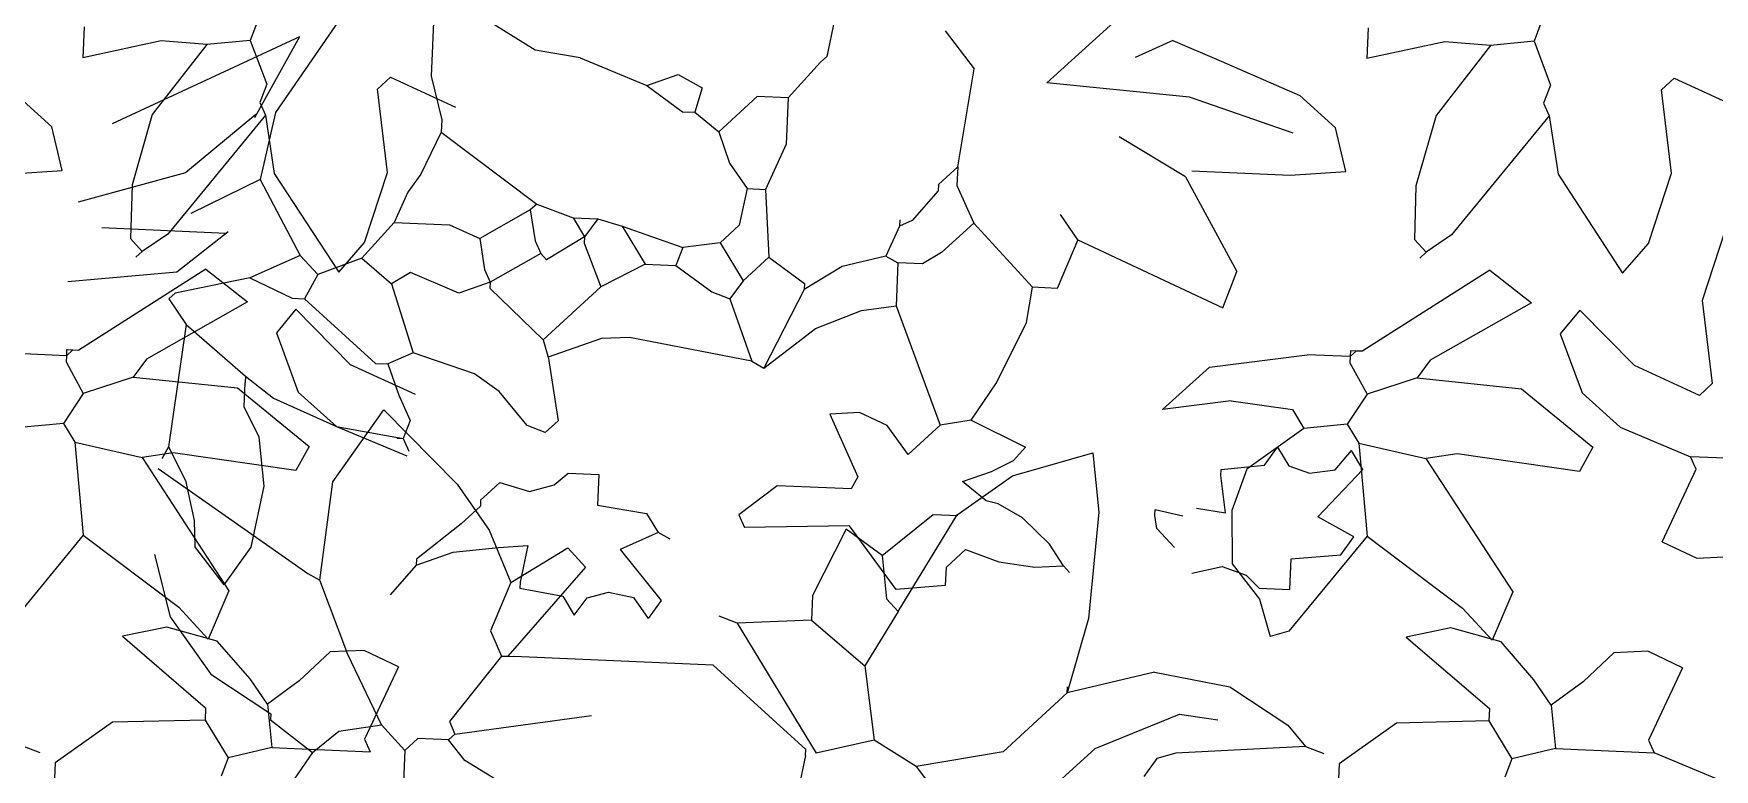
# Model space of a CAD drawing. Header units: inches. Extents: x 2013 to 15569, y -2551 to 2524.
# Drawn here: x 12736.9 to 12823.9, y 1242.6 to 1280.7 of the extents above; entities that cross this region are included whole.
import ezdxf

# ---------------------------------------------------------------- set-up
doc = ezdxf.new("R2010")
doc.units = ezdxf.units.IN
doc.header["$MEASUREMENT"] = 0
doc.layers.add('VERDE_siepe', color=96, linetype='Continuous')

msp = doc.modelspace()

# ---------------------------------------------------------------- linework, layer by layer
at = {"layer": 'VERDE_siepe'}
for p, q in [((12752.822, 1281.55), (12749.413, 1276.592)), ((12757.615, 1281.661), (12757.476, 1278.475)), ((12789.346, 1278.123), (12793.336, 1281.758)), ((12739.511, 1281.021), (12739.442, 1279.428)), ((12748.461, 1281.269), (12748.1, 1280.327)), ((12762.862, 1279.823), (12760.721, 1281.144)), ((12778.352, 1281.395), (12777.95, 1279.497)), ((12784.073, 1280.827), (12785.583, 1278.846)), ((12805.968, 1280.974), (12805.898, 1279.381)), ((12814.917, 1281.222), (12814.556, 1280.281)), ((12743.488, 1280.299), (12739.442, 1279.428)), ((12740.98, 1276.017), (12750.668, 1280.529)), ((12745.856, 1280.106), (12743.028, 1276.48)), ((12745.856, 1280.106), (12743.488, 1280.299)), ((12748.1, 1280.327), (12745.856, 1280.106)), ((12748.1, 1280.327), (12748.958, 1278.056)), ((12748.335, 1276.335), (12750.668, 1280.529)), ((12765.179, 1279.416), (12762.862, 1279.823)), ((12795.862, 1280.313), (12793.909, 1279.44)), ((12795.862, 1280.313), (12798.368, 1279.246)), ((12809.944, 1280.253), (12805.898, 1279.381)), ((12812.312, 1280.059), (12809.484, 1276.433)), ((12812.312, 1280.06), (12809.944, 1280.253)), ((12814.556, 1280.281), (12812.312, 1280.059)), ((12814.556, 1280.281), (12815.415, 1278.009)), ((12765.179, 1279.416), (12768.627, 1277.989)), ((12777.618, 1279.193), (12775.941, 1277.351)), ((12777.95, 1279.497), (12777.618, 1279.193)), ((12798.368, 1279.246), (12802.442, 1277.472)), ((12748.958, 1278.056), (12748.599, 1277.114)), ((12755.359, 1278.414), (12754.693, 1277.806)), ((12755.359, 1278.415), (12758.73, 1276.871)), ((12757.476, 1278.475), (12758.016, 1276.217)), ((12768.627, 1277.989), (12770.248, 1278.557)), ((12770.248, 1278.557), (12771.494, 1277.863)), ((12784.723, 1273.776), (12785.583, 1278.846)), ((12796.717, 1277.393), (12789.346, 1278.123)), ((12821.815, 1278.368), (12821.15, 1277.759)), ((12821.815, 1278.368), (12825.186, 1276.824)), ((12735.985, 1277.519), (12737.828, 1275.843)), ((12755.211, 1273.492), (12754.693, 1277.806)), ((12768.627, 1277.989), (12770.483, 1276.631)), ((12771.494, 1277.863), (12771.121, 1276.603)), ((12774.348, 1277.42), (12772.353, 1275.592)), ((12775.941, 1277.351), (12774.348, 1277.42)), ((12775.941, 1277.351), (12775.842, 1274.957)), ((12802.091, 1275.526), (12796.717, 1277.393)), ((12802.442, 1277.472), (12804.284, 1275.796)), ((12815.415, 1278.009), (12815.055, 1277.067)), ((12821.667, 1273.445), (12821.15, 1277.759)), ((12743.028, 1276.48), (12741.99, 1272.84)), ((12748.889, 1276.462), (12743.832, 1270.298)), ((12748.398, 1276.487), (12744.757, 1273.46)), ((12748.599, 1277.114), (12748.889, 1276.462)), ((12749.413, 1276.592), (12748.624, 1273.115)), ((12748.889, 1276.462), (12749.345, 1273.441)), ((12770.483, 1276.631), (12771.121, 1276.603)), ((12771.121, 1276.603), (12772.353, 1275.592)), ((12809.484, 1276.433), (12808.446, 1272.793)), ((12815.345, 1276.416), (12810.288, 1270.252)), ((12815.055, 1277.067), (12815.345, 1276.416)), ((12815.345, 1276.415), (12815.802, 1273.394)), ((12738.367, 1273.584), (12737.828, 1275.843)), ((12757.988, 1275.579), (12756.935, 1273.391)), ((12758.016, 1276.217), (12757.988, 1275.579)), ((12757.988, 1275.579), (12762.933, 1271.853)), ((12772.353, 1275.592), (12772.921, 1273.971)), ((12804.823, 1273.537), (12804.284, 1275.796)), ((12775.842, 1274.957), (12774.777, 1272.613)), ((12796.512, 1273.262), (12793.091, 1275.326)), ((12772.921, 1273.971), (12773.821, 1272.655)), ((12784.723, 1273.776), (12783.726, 1272.862)), ((12784.723, 1273.776), (12784.681, 1272.82)), ((12735.486, 1273.391), (12738.367, 1273.584)), ((12744.757, 1273.46), (12739.206, 1271.944)), ((12741.99, 1272.84), (12741.907, 1270.063)), ((12748.624, 1273.115), (12745.036, 1271.356)), ((12748.624, 1273.115), (12750.687, 1269.194)), ((12749.345, 1273.441), (12752.684, 1268.316)), ((12754.028, 1269.854), (12755.211, 1273.492)), ((12756.935, 1273.391), (12756.257, 1272.463)), ((12783.726, 1272.862), (12783.712, 1272.543)), ((12784.681, 1272.82), (12785.554, 1270.867)), ((12796.512, 1273.262), (12799.171, 1268.358)), ((12796.844, 1273.566), (12801.942, 1273.344)), ((12801.942, 1273.344), (12804.823, 1273.537)), ((12815.802, 1273.394), (12819.14, 1268.27)), ((12820.484, 1269.807), (12821.667, 1273.445)), ((12756.257, 1272.463), (12755.55, 1270.898)), ((12773.821, 1272.655), (12773.42, 1270.757)), ((12773.821, 1272.655), (12774.777, 1272.613)), ((12774.777, 1272.613), (12774.943, 1269.094)), ((12783.712, 1272.543), (12782.368, 1271.006)), ((12808.446, 1272.793), (12808.363, 1270.017)), ((12762.6, 1271.548), (12759.983, 1270.067)), ((12762.933, 1271.853), (12762.6, 1271.548)), ((12762.6, 1271.548), (12762.85, 1269.941)), ((12762.933, 1271.853), (12764.817, 1271.132)), ((12764.817, 1271.132), (12765.412, 1270.149)), ((12764.817, 1271.132), (12766.091, 1271.077)), ((12766.091, 1271.077), (12765.412, 1270.149)), ((12766.091, 1271.077), (12767.352, 1270.703)), ((12790.943, 1269.993), (12790.042, 1271.309)), ((12746.859, 1270.333), (12740.425, 1270.614)), ((12743.832, 1270.298), (12742.516, 1269.398)), ((12744.3, 1268.334), (12746.964, 1270.423)), ((12755.55, 1270.898), (12753.873, 1269.055)), ((12755.55, 1270.898), (12758.417, 1270.773)), ((12758.417, 1270.773), (12759.983, 1270.067)), ((12767.352, 1270.703), (12770.497, 1269.608)), ((12767.352, 1270.703), (12768.543, 1268.736)), ((12773.42, 1270.757), (12772.422, 1269.843)), ((12781.717, 1270.714), (12781.011, 1269.15)), ((12781.731, 1271.034), (12781.717, 1270.714)), ((12782.368, 1271.006), (12781.717, 1270.714)), ((12785.554, 1270.867), (12783.892, 1269.343)), ((12785.554, 1270.867), (12788.602, 1267.541)), ((12810.288, 1270.252), (12808.972, 1269.351)), ((12824.451, 1270.502), (12823.268, 1266.863)), ((12741.907, 1270.063), (12742.516, 1269.398)), ((12742.516, 1269.398), (12742.184, 1269.094)), ((12752.684, 1268.317), (12754.028, 1269.854)), ((12759.983, 1270.067), (12760.232, 1268.459)), ((12762.85, 1269.941), (12763.141, 1269.29)), ((12765.412, 1270.149), (12763.445, 1268.958)), ((12765.412, 1270.149), (12765.398, 1269.83)), ((12765.398, 1269.83), (12766.257, 1267.558)), ((12770.497, 1269.608), (12770.136, 1268.666)), ((12772.422, 1269.843), (12770.497, 1269.608)), ((12772.422, 1269.843), (12773.613, 1267.876)), ((12783.892, 1269.343), (12782.908, 1268.747)), ((12790.943, 1269.993), (12789.876, 1267.486)), ((12790.943, 1269.993), (12798.45, 1266.474)), ((12808.363, 1270.017), (12808.972, 1269.351)), ((12808.972, 1269.351), (12808.64, 1269.047)), ((12819.14, 1268.27), (12820.484, 1269.807)), ((12745.805, 1268.472), (12739.239, 1264.29)), ((12745.805, 1268.472), (12747.967, 1266.782)), ((12750.687, 1269.194), (12748.082, 1268.031)), ((12750.687, 1269.194), (12751.601, 1268.197)), ((12753.873, 1269.055), (12751.601, 1268.197)), ((12753.873, 1269.055), (12755.411, 1267.712)), ((12763.141, 1269.29), (12760.522, 1267.808)), ((12763.445, 1268.958), (12763.141, 1269.29)), ((12768.543, 1268.736), (12766.257, 1267.558)), ((12768.543, 1268.736), (12770.136, 1268.666)), ((12770.136, 1268.666), (12771.992, 1267.308)), ((12774.943, 1269.094), (12773.613, 1267.876)), ((12774.943, 1269.094), (12776.799, 1267.737)), ((12778.752, 1268.609), (12776.785, 1267.419)), ((12781.011, 1269.15), (12778.752, 1268.609)), ((12781.011, 1269.15), (12781.633, 1268.803)), ((12781.633, 1268.803), (12781.536, 1266.573)), ((12782.908, 1268.747), (12781.633, 1268.803)), ((12738.665, 1267.845), (12744.3, 1268.334)), ((12748.082, 1268.031), (12744.218, 1267.242)), ((12748.082, 1268.031), (12750.272, 1266.978)), ((12751.601, 1268.197), (12750.908, 1266.95)), ((12756.394, 1268.308), (12755.411, 1267.712)), ((12755.411, 1267.712), (12756.532, 1264.151)), ((12758.902, 1267.241), (12756.394, 1268.308)), ((12760.522, 1267.808), (12758.902, 1267.241)), ((12760.232, 1268.459), (12760.522, 1267.808)), ((12760.522, 1267.808), (12760.508, 1267.49)), ((12773.613, 1267.876), (12772.934, 1266.948)), ((12776.799, 1267.737), (12776.785, 1267.419)), ((12798.45, 1266.474), (12799.171, 1268.358)), ((12812.261, 1268.425), (12805.695, 1264.243)), ((12812.261, 1268.425), (12814.423, 1266.735)), ((12747.967, 1266.782), (12742.729, 1263.818)), ((12744.218, 1267.242), (12743.885, 1266.938)), ((12743.885, 1266.938), (12744.786, 1265.621)), ((12750.272, 1266.978), (12750.908, 1266.95)), ((12750.908, 1266.95), (12754.593, 1263.598)), ((12760.508, 1267.49), (12763.264, 1264.815)), ((12766.257, 1267.558), (12763.264, 1264.815)), ((12771.992, 1267.308), (12772.934, 1266.948)), ((12772.934, 1266.948), (12774.07, 1263.706)), ((12776.785, 1267.419), (12774.693, 1263.359)), ((12788.28, 1265.723), (12788.602, 1267.541)), ((12789.876, 1267.486), (12788.602, 1267.541)), ((12814.423, 1266.735), (12809.185, 1263.771)), ((12823.268, 1266.863), (12823.785, 1262.55)), ((12750.472, 1266.407), (12749.461, 1265.175)), ((12753.293, 1263.531), (12750.472, 1266.407)), ((12777.361, 1265.4), (12779.747, 1266.341)), ((12779.747, 1266.341), (12781.536, 1266.573)), ((12781.536, 1266.573), (12783.821, 1260.408)), ((12816.928, 1266.36), (12815.917, 1265.128)), ((12819.749, 1263.485), (12816.928, 1266.36)), ((12744.786, 1265.621), (12743.87, 1259.277)), ((12744.786, 1265.621), (12747.86, 1262.934)), ((12749.461, 1265.175), (12750.592, 1262.114)), ((12774.693, 1263.359), (12777.361, 1265.4)), ((12786.737, 1262.596), (12788.28, 1265.723)), ((12815.917, 1265.128), (12817.049, 1262.067)), ((12738.602, 1264.317), (12738.588, 1263.998)), ((12738.92, 1264.304), (12738.588, 1263.998)), ((12738.602, 1264.317), (12738.92, 1264.304)), ((12738.92, 1264.304), (12739.239, 1264.29)), ((12756.532, 1264.151), (12755.23, 1263.57)), ((12759.72, 1263.054), (12756.532, 1264.151)), ((12763.264, 1264.815), (12763.542, 1263.846)), ((12766.289, 1264.881), (12763.52, 1263.917)), ((12767.739, 1264.94), (12766.289, 1264.881)), ((12774.07, 1263.706), (12767.739, 1264.94)), ((12805.058, 1264.271), (12805.044, 1263.951)), ((12805.376, 1264.257), (12805.044, 1263.951)), ((12805.058, 1264.271), (12805.376, 1264.257)), ((12805.376, 1264.257), (12805.695, 1264.243)), ((12738.588, 1263.998), (12736.358, 1264.095)), ((12738.588, 1263.998), (12738.574, 1263.68)), ((12738.574, 1263.68), (12739.46, 1262.045)), ((12742.729, 1263.818), (12742.051, 1262.89)), ((12756.664, 1261.987), (12753.293, 1263.531)), ((12754.593, 1263.598), (12755.23, 1263.57)), ((12755.23, 1263.57), (12755.798, 1261.949)), ((12763.542, 1263.846), (12764.04, 1260.632)), ((12774.07, 1263.706), (12774.693, 1263.359)), ((12795.325, 1261.208), (12797.766, 1263.405)), ((12797.766, 1263.405), (12802.814, 1264.049)), ((12805.044, 1263.951), (12802.814, 1264.049)), ((12805.044, 1263.951), (12805.03, 1263.633)), ((12805.03, 1263.633), (12805.916, 1261.998)), ((12809.185, 1263.771), (12808.507, 1262.843)), ((12823.12, 1261.941), (12819.749, 1263.485)), ((12742.051, 1262.89), (12739.46, 1262.045)), ((12742.051, 1262.89), (12747.453, 1262.335)), ((12747.791, 1261.341), (12747.846, 1262.615)), ((12747.86, 1262.934), (12747.846, 1262.615)), ((12747.86, 1262.934), (12749.304, 1261.794)), ((12760.989, 1262.142), (12759.72, 1263.054)), ((12785.429, 1260.657), (12786.737, 1262.596)), ((12808.507, 1262.843), (12805.916, 1261.998)), ((12808.507, 1262.843), (12813.909, 1262.288)), ((12823.12, 1261.941), (12823.785, 1262.55)), ((12739.46, 1262.045), (12738.435, 1260.494)), ((12747.453, 1262.335), (12751.151, 1259.301)), ((12749.304, 1261.794), (12752.567, 1260.338)), ((12750.592, 1262.114), (12752.567, 1260.338)), ((12755.798, 1261.949), (12756.379, 1260.647)), ((12762.433, 1260.383), (12760.989, 1262.142)), ((12798.88, 1261.667), (12795.325, 1261.208)), ((12798.88, 1261.667), (12802.051, 1261.209)), ((12805.916, 1261.998), (12804.891, 1260.447)), ((12813.909, 1262.288), (12817.607, 1259.254)), ((12817.049, 1262.067), (12819.023, 1260.292)), ((12748.562, 1259.77), (12747.791, 1261.341)), ((12752.372, 1257.466), (12755.026, 1261.189)), ((12755.026, 1261.189), (12758.816, 1257.338)), ((12756.379, 1260.647), (12756.019, 1259.705)), ((12779.634, 1261.063), (12778.1, 1260.977)), ((12778.1, 1260.977), (12779.555, 1257.722)), ((12781.07, 1260.386), (12779.634, 1261.063)), ((12785.429, 1260.657), (12783.821, 1260.408)), ((12785.429, 1260.657), (12788.241, 1259.258)), ((12802.051, 1261.209), (12802.647, 1260.225)), ((12738.435, 1260.494), (12736.191, 1260.272)), ((12738.435, 1260.494), (12739.031, 1259.511)), ((12748.833, 1257.245), (12748.562, 1259.77)), ((12752.567, 1260.338), (12756.207, 1258.815)), ((12752.567, 1260.338), (12756.019, 1259.705)), ((12763.375, 1260.022), (12762.433, 1260.383)), ((12764.04, 1260.632), (12763.375, 1260.022)), ((12782.159, 1258.885), (12781.07, 1260.386)), ((12783.821, 1260.408), (12782.159, 1258.885)), ((12802.647, 1260.225), (12799.683, 1258.12)), ((12804.891, 1260.447), (12802.647, 1260.225)), ((12804.891, 1260.447), (12805.487, 1259.464)), ((12819.023, 1260.292), (12822.663, 1258.768)), ((12739.031, 1259.511), (12742.507, 1258.72)), ((12739.031, 1259.511), (12739.459, 1254.704)), ((12744.114, 1258.969), (12742.507, 1258.72)), ((12743.87, 1259.277), (12743.524, 1258.654)), ((12743.87, 1259.277), (12744.756, 1257.537)), ((12750.459, 1258.055), (12744.114, 1258.969)), ((12751.151, 1259.301), (12750.459, 1258.055)), ((12755.701, 1259.719), (12756.019, 1259.705)), ((12756.019, 1259.705), (12756.31, 1259.054)), ((12787.566, 1257.774), (12791.722, 1258.975)), ((12787.617, 1258.565), (12788.241, 1259.258)), ((12791.722, 1258.975), (12792.028, 1255.89)), ((12800.605, 1258.326), (12801.284, 1259.254)), ((12801.284, 1259.254), (12801.865, 1258.3)), ((12804.255, 1258.081), (12805.107, 1259.087)), ((12805.702, 1258.103), (12805.107, 1259.087)), ((12805.487, 1259.464), (12808.963, 1258.673)), ((12805.487, 1259.464), (12805.915, 1254.657)), ((12810.57, 1258.922), (12808.963, 1258.673)), ((12816.915, 1258.008), (12810.57, 1258.922)), ((12817.607, 1259.254), (12816.915, 1258.008)), ((12742.507, 1258.72), (12746.994, 1251.821)), ((12743.344, 1258.157), (12751.086, 1252.713)), ((12786.478, 1258), (12787.617, 1258.565)), ((12798.347, 1257.785), (12798.361, 1258.105)), ((12798.361, 1258.105), (12800.605, 1258.326)), ((12799.683, 1258.12), (12798.908, 1255.984)), ((12801.865, 1258.3), (12802.939, 1257.91)), ((12802.939, 1257.91), (12804.255, 1258.081)), ((12803.361, 1255.651), (12805.702, 1258.103)), ((12808.963, 1258.673), (12813.451, 1251.774)), ((12821.193, 1254.364), (12822.953, 1258.118)), ((12822.953, 1258.118), (12822.663, 1258.768)), ((12827.76, 1258.546), (12822.663, 1258.768)), ((12744.756, 1257.537), (12745.211, 1255.46)), ((12748.15, 1254.075), (12748.833, 1257.245)), ((12751.709, 1252.367), (12752.372, 1257.466)), ((12758.816, 1257.338), (12760.472, 1254.963)), ((12760.363, 1256.819), (12761.027, 1257.429)), ((12761.027, 1257.429), (12762.563, 1256.958)), ((12762.563, 1256.958), (12763.832, 1257.302)), ((12763.832, 1257.302), (12764.56, 1257.914)), ((12764.56, 1257.914), (12766.153, 1257.844)), ((12766.153, 1257.844), (12766.084, 1256.251)), ((12775.384, 1257.265), (12773.403, 1255.755)), ((12779.208, 1257.098), (12775.384, 1257.265)), ((12779.555, 1257.722), (12779.208, 1257.098)), ((12784.692, 1255.75), (12787.566, 1257.774)), ((12784.97, 1257.485), (12786.478, 1258)), ((12786.204, 1256.474), (12784.97, 1257.485)), ((12798.582, 1255.86), (12798.347, 1257.785)), ((12760.03, 1256.515), (12760.016, 1256.197)), ((12760.363, 1256.819), (12760.03, 1256.515)), ((12786.815, 1256.327), (12786.204, 1256.474)), ((12788.074, 1255.597), (12786.815, 1256.327)), ((12745.211, 1255.46), (12745.241, 1254.11)), ((12760.016, 1256.197), (12759.018, 1255.283)), ((12766.084, 1256.251), (12768.618, 1255.822)), ((12768.618, 1255.822), (12769.214, 1254.838)), ((12773.403, 1255.755), (12773.695, 1255.104)), ((12780.813, 1253.651), (12783.46, 1255.771)), ((12781.644, 1250.742), (12784.692, 1255.75)), ((12783.46, 1255.771), (12784.734, 1255.715)), ((12789.48, 1254.245), (12788.074, 1255.597)), ((12792.028, 1255.89), (12791.495, 1250.385)), ((12794.928, 1255.719), (12794.942, 1256.038)), ((12795.035, 1255.057), (12794.928, 1255.719)), ((12794.942, 1256.038), (12796.37, 1255.696)), ((12797.08, 1256.109), (12798.582, 1255.86)), ((12798.908, 1255.984), (12798.934, 1253.219)), ((12805.231, 1254.612), (12803.361, 1255.651)), ((12739.459, 1254.704), (12735.413, 1249.772)), ((12739.459, 1254.704), (12744.405, 1250.976)), ((12759.018, 1255.283), (12756.705, 1253.468)), ((12760.472, 1254.963), (12761.6, 1252.255)), ((12769.214, 1254.838), (12767.261, 1253.966)), ((12769.838, 1254.491), (12769.214, 1254.838)), ((12779.124, 1255.186), (12773.695, 1255.104)), ((12778.957, 1255.01), (12777.211, 1251.574)), ((12780.813, 1253.651), (12778.957, 1255.01)), ((12781.535, 1251.889), (12779.124, 1255.186)), ((12795.95, 1254.059), (12795.035, 1255.057)), ((12805.915, 1254.657), (12801.87, 1249.725)), ((12804.552, 1253.684), (12805.231, 1254.612)), ((12805.915, 1254.657), (12810.861, 1250.93)), ((12743.149, 1253.698), (12743.966, 1250.47)), ((12746.751, 1252.129), (12745.241, 1254.11)), ((12746.751, 1252.129), (12748.15, 1254.075)), ((12756.691, 1253.149), (12758.608, 1253.816)), ((12758.608, 1253.816), (12760.964, 1254.057)), ((12760.964, 1254.057), (12762.482, 1254.174)), ((12761.6, 1252.255), (12764.551, 1254.041)), ((12762.482, 1254.174), (12762.08, 1252.276)), ((12764.551, 1254.041), (12765.465, 1253.044)), ((12767.261, 1253.966), (12769.379, 1251.319)), ((12784.139, 1253.052), (12785.137, 1253.967)), ((12785.137, 1253.967), (12786.86, 1253.315)), ((12790.207, 1253.107), (12789.48, 1254.245)), ((12801.99, 1253.477), (12804.552, 1253.684)), ((12821.193, 1254.364), (12822.979, 1253.516)), ((12756.691, 1253.149), (12755.348, 1251.612)), ((12756.705, 1253.468), (12756.691, 1253.149)), ((12765.465, 1253.044), (12761.433, 1248.431)), ((12780.813, 1253.651), (12781.034, 1251.407)), ((12784.098, 1252.097), (12784.139, 1253.052)), ((12786.86, 1253.315), (12788.725, 1253.05)), ((12788.725, 1253.05), (12790.207, 1253.107)), ((12790.206, 1253.107), (12790.511, 1252.775)), ((12796.85, 1252.744), (12798.42, 1253.08)), ((12798.42, 1253.08), (12799.655, 1252.626)), ((12798.934, 1253.219), (12800.347, 1251.388)), ((12801.92, 1251.884), (12801.99, 1253.477)), ((12822.979, 1253.516), (12824.741, 1253.593)), ((12751.086, 1252.713), (12751.709, 1252.367)), ((12753.155, 1248.525), (12751.709, 1252.367)), ((12761.6, 1252.255), (12760.533, 1249.747)), ((12762.08, 1252.276), (12762.066, 1251.957)), ((12762.066, 1251.957), (12764.282, 1251.541)), ((12784.098, 1252.097), (12781.535, 1251.889)), ((12799.655, 1252.626), (12800.327, 1251.953)), ((12800.327, 1251.953), (12801.92, 1251.884)), ((12746.994, 1251.821), (12745.927, 1249.314)), ((12764.282, 1251.541), (12764.878, 1250.558)), ((12764.878, 1250.558), (12765.54, 1251.458)), ((12765.54, 1251.458), (12766.644, 1251.752)), ((12766.644, 1251.752), (12767.94, 1251.467)), ((12767.94, 1251.467), (12768.701, 1250.391)), ((12769.379, 1251.319), (12768.701, 1250.391)), ((12777.211, 1251.574), (12777.156, 1250.3)), ((12781.034, 1251.407), (12781.644, 1250.742)), ((12800.347, 1251.388), (12800.9, 1249.449)), ((12813.451, 1251.774), (12812.384, 1249.267)), ((12743.966, 1250.47), (12746.07, 1247.505)), ((12744.405, 1250.976), (12745.927, 1249.314)), ((12773.318, 1250.147), (12772.376, 1250.508)), ((12777.156, 1250.3), (12773.318, 1250.147)), ((12777.156, 1250.3), (12779.926, 1247.944)), ((12781.644, 1250.742), (12779.926, 1247.944)), ((12791.495, 1250.385), (12790.398, 1246.53)), ((12810.861, 1250.93), (12812.384, 1249.267)), ((12743.79, 1249.947), (12741.488, 1249.467)), ((12741.488, 1249.467), (12745.795, 1245.769)), ((12746.397, 1249.219), (12743.79, 1249.947)), ((12760.533, 1249.747), (12761.115, 1248.445)), ((12773.318, 1250.147), (12777.397, 1243.414)), ((12801.87, 1249.725), (12800.9, 1249.449)), ((12810.246, 1249.901), (12807.944, 1249.421)), ((12807.944, 1249.421), (12812.251, 1245.722)), ((12812.853, 1249.173), (12810.246, 1249.901)), ((12748.095, 1247.264), (12746.397, 1249.219)), ((12752.236, 1248.658), (12750.644, 1247.153)), ((12753.998, 1248.734), (12752.236, 1248.658)), ((12754.894, 1244.886), (12753.155, 1248.525)), ((12755.784, 1247.887), (12753.998, 1248.734)), ((12814.551, 1247.217), (12812.853, 1249.173)), ((12818.692, 1248.611), (12817.1, 1247.106)), ((12820.454, 1248.688), (12818.692, 1248.611)), ((12822.24, 1247.84), (12820.454, 1248.688)), ((12755.784, 1247.887), (12754.023, 1244.133)), ((12761.115, 1248.445), (12758.413, 1245.052)), ((12761.115, 1248.445), (12761.433, 1248.431)), ((12761.433, 1248.431), (12761.751, 1248.418)), ((12772.074, 1247.967), (12761.751, 1248.418)), ((12776.864, 1243.609), (12772.074, 1247.967)), ((12779.926, 1247.944), (12780.397, 1244.093)), ((12794.915, 1247.61), (12790.398, 1246.53)), ((12794.915, 1247.61), (12798.816, 1246.841)), ((12822.24, 1247.84), (12820.48, 1244.086)), ((12746.07, 1247.505), (12749.173, 1245.454)), ((12748.996, 1245.948), (12748.095, 1247.264)), ((12750.644, 1247.153), (12748.996, 1245.948)), ((12790.398, 1246.53), (12790.412, 1246.849)), ((12798.816, 1246.841), (12801.808, 1244.868)), ((12815.452, 1245.902), (12814.551, 1247.217)), ((12817.1, 1247.106), (12815.452, 1245.902)), ((12748.996, 1245.948), (12749.217, 1243.704)), ((12790.398, 1246.53), (12787.073, 1243.483)), ((12815.452, 1245.902), (12815.673, 1243.658)), ((12740.974, 1245.021), (12738.009, 1242.916)), ((12745.767, 1245.131), (12740.974, 1245.021)), ((12745.795, 1245.769), (12745.767, 1245.131)), ((12745.767, 1245.131), (12746.959, 1243.164)), ((12749.173, 1245.454), (12749.159, 1245.136)), ((12749.159, 1245.136), (12751.32, 1243.445)), ((12758.413, 1245.052), (12758.703, 1244.401)), ((12758.703, 1244.401), (12765.769, 1245.37)), ((12791.834, 1243.653), (12796.198, 1245.436)), ((12796.198, 1245.436), (12798.198, 1245.145)), ((12807.43, 1244.975), (12804.466, 1242.869)), ((12812.223, 1245.085), (12807.43, 1244.975)), ((12812.251, 1245.722), (12812.223, 1245.085)), ((12812.223, 1245.085), (12813.415, 1243.117)), ((12751.32, 1243.445), (12752.689, 1244.553)), ((12752.689, 1244.553), (12754.894, 1244.886)), ((12754.023, 1244.133), (12754.314, 1243.482)), ((12754.894, 1244.886), (12756.113, 1243.556)), ((12756.778, 1244.165), (12756.113, 1243.556)), ((12758.371, 1244.096), (12756.778, 1244.165)), ((12758.703, 1244.401), (12758.371, 1244.096)), ((12801.808, 1244.868), (12802.727, 1243.758)), ((12736.27, 1243.805), (12737.212, 1243.445)), ((12749.217, 1243.704), (12746.959, 1243.164)), ((12751.32, 1243.445), (12747.911, 1238.487)), ((12749.217, 1243.704), (12754.314, 1243.482)), ((12756.113, 1243.556), (12755.974, 1240.37)), ((12759.219, 1243.039), (12758.371, 1244.096)), ((12776.85, 1243.29), (12776.448, 1241.392)), ((12776.85, 1243.29), (12776.864, 1243.609)), ((12780.397, 1244.093), (12777.397, 1243.414)), ((12782.571, 1242.722), (12780.397, 1244.093)), ((12787.073, 1243.483), (12782.571, 1242.722)), ((12787.844, 1240.018), (12791.834, 1243.653)), ((12796.008, 1243.412), (12795.038, 1243.136)), ((12802.727, 1243.758), (12796.008, 1243.412)), ((12802.727, 1243.758), (12803.668, 1243.398)), ((12815.673, 1243.658), (12813.415, 1243.117)), ((12815.673, 1243.658), (12820.77, 1243.435)), ((12820.48, 1244.086), (12820.77, 1243.435)), ((12824.41, 1241.912), (12820.77, 1243.435)), ((12738.009, 1242.916), (12737.94, 1241.323)), ((12746.959, 1243.164), (12746.598, 1242.222)), ((12761.36, 1241.718), (12759.219, 1243.039)), ((12782.571, 1242.722), (12784.081, 1240.741)), ((12795.038, 1243.136), (12794.36, 1242.208)), ((12804.466, 1242.869), (12804.396, 1241.276)), ((12813.415, 1243.117), (12813.054, 1242.175))]:
    msp.add_line(p, q, dxfattribs=at)
msp.add_arc((12772.074, 1247.967), 0.0000399, 47.3475, 87.15048, dxfattribs=at)

doc.saveas('drawing.dxf')
